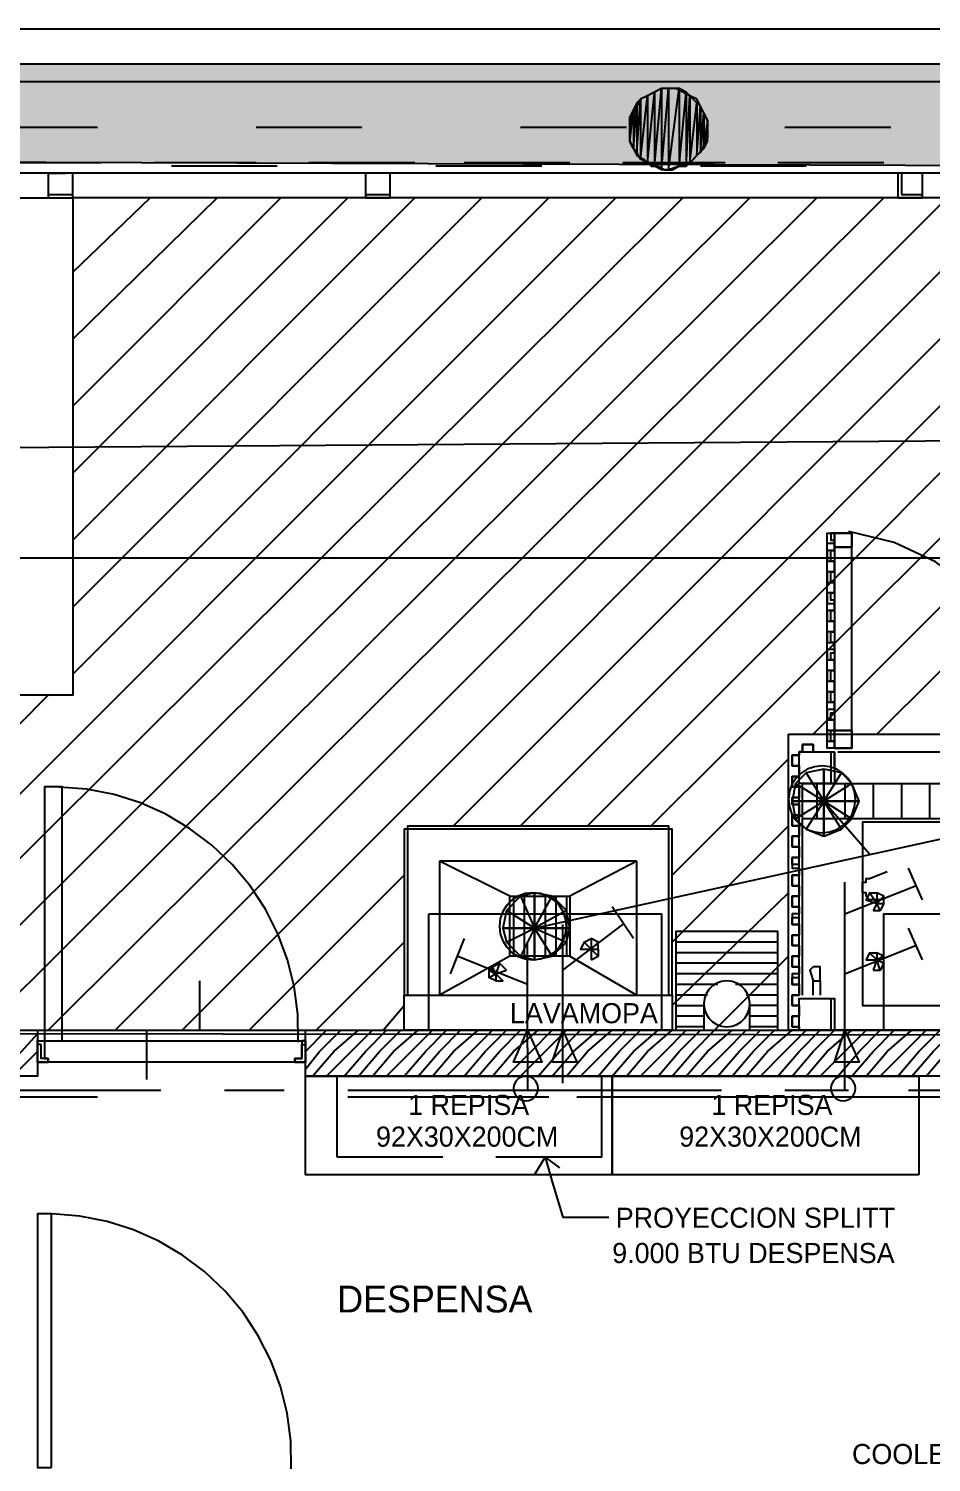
# Model space of a CAD drawing. Header units: metres. Extents: x 1 to 213, y 1 to 147.
# Drawn here: x 80.403 to 83.113, y 97.139 to 101.441 of the extents above; entities that cross this region are included whole.
import ezdxf

# ---------------------------------------------------------------- set-up
doc = ezdxf.new("R2010")
doc.units = ezdxf.units.M
for name, color, linetype in [('00-BASE-ARQUITECTURA', 8, 'Continuous'), ('00-BASE-TEXTO', 8, 'Continuous'), ('PJ-GRAVILLA', 42, 'Continuous'), ('PJ-LIMITE-JARDIN', 7, 'Continuous'), ('PJ-RIEGO-SECTORES', 5, 'Continuous')]:
    doc.layers.add(name, color=color, linetype=linetype)

msp = doc.modelspace()

# ---------------------------------------------------------------- hatches: boundary and pattern name
at = {"layer": 'PJ-GRAVILLA'}
h = msp.add_hatch(dxfattribs=at)
h.set_pattern_fill('GRAVEL', scale=0.03)
h.paths.add_polyline_path([(69.2326, 101.3354), (84.1816, 101.3354), (84.3579, 101.2472), (84.3579, 101.1149), (84.1816, 101.0267), (71.5698, 101.0708), (70.8201, 100.9826), (70.6878, 100.8503), (70.5555, 100.0124), (69.1444, 100.0124), (68.7034, 100.3652), (67.7333, 100.3211), (67.5569, 100.1006), (67.5128, 94.1475), (67.8656, 93.8829), (70.8642, 93.927), (71.0847, 93.7066), (71.0847, 93.442), (70.8642, 93.2656), (67.601, 93.2656), (67.4246, 93.0451), (67.4246, 92.2072), (67.1159, 92.0309), (67.0277, 91.7663), (67.0718, 89.2527), (66.9395, 89.0763), (66.675, 89.1204), (66.6309, 90.9284), (66.7632, 91.3253), (66.675, 99.0423), (67.16, 100.1447), (67.5128, 100.5416), (68.4389, 101.159), (69.2326, 101.3354)])

# ---------------------------------------------------------------- linework, layer by layer
at = {"layer": '00-BASE-ARQUITECTURA'}
for points in [[(79.3397, 101.4412), (86.8433, 101.4412)], [(79.3397, 101.2825), (86.8433, 101.2825)], [(82.3242, 101.2613), (82.303, 101.2613), (82.2819, 101.2507), (82.2607, 101.2401), (82.2395, 101.2295), (82.2289, 101.2084), (82.2183, 101.1872), (82.2078, 101.166), (82.2078, 101.1449), (82.2078, 101.1237), (82.2078, 101.1025), (82.2183, 101.0814), (82.2289, 101.0602), (82.2501, 101.0496), (82.2713, 101.0285), (82.2924, 101.0285), (82.3136, 101.0179), (82.3348, 101.0179), (82.3559, 101.0285), (82.3771, 101.0285), (82.3983, 101.0496), (82.4088, 101.0602), (82.43, 101.0814), (82.4406, 101.1025), (82.4406, 101.1237), (82.4406, 101.1449), (82.4406, 101.166), (82.43, 101.1872), (82.4194, 101.2084), (82.4088, 101.2295), (82.3877, 101.2401), (82.3665, 101.2507), (82.3454, 101.2613), (82.3242, 101.2613)], [(82.2289, 101.2189), (82.2289, 101.0708), (82.2395, 101.2295), (82.2289, 101.2189)], [(82.2289, 101.0708), (82.2395, 101.2295), (82.2395, 101.0496), (82.2289, 101.0708)], [(82.2395, 101.2295), (82.2395, 101.0496), (82.2607, 101.2401), (82.2395, 101.2295)], [(82.2395, 101.0496), (82.2607, 101.2401), (82.2607, 101.039), (82.2395, 101.0496)], [(82.2607, 101.2401), (82.2607, 101.039), (82.2819, 101.2507), (82.2607, 101.2401)], [(82.2607, 101.039), (82.2819, 101.2507), (82.2819, 101.0285), (82.2607, 101.039)], [(82.2819, 101.2507), (82.2819, 101.0285), (82.303, 101.2613), (82.2819, 101.2507)], [(82.2819, 101.0285), (82.303, 101.2613), (82.303, 101.0179), (82.2819, 101.0285)], [(82.303, 101.2613), (82.303, 101.0179), (82.3242, 101.2613), (82.303, 101.2613)], [(82.303, 101.0179), (82.3242, 101.2613), (82.3242, 101.0179), (82.303, 101.0179)], [(82.3242, 101.2613), (82.3242, 101.0179), (82.3559, 101.2613), (82.3242, 101.2613)], [(82.3242, 101.0179), (82.3559, 101.2613), (82.3559, 101.0285), (82.3242, 101.0179)], [(82.3559, 101.2613), (82.3559, 101.0285), (82.3771, 101.2507), (82.3559, 101.2613)], [(82.3559, 101.0285), (82.3771, 101.2507), (82.3771, 101.0285), (82.3559, 101.0285)], [(82.3771, 101.2507), (82.3771, 101.0285), (82.3877, 101.2401), (82.3771, 101.2507)], [(82.3771, 101.0285), (82.3877, 101.2401), (82.3877, 101.039), (82.3771, 101.0285)], [(82.3877, 101.2401), (82.3877, 101.039), (82.4088, 101.2189), (82.3877, 101.2401)], [(82.2078, 101.1766), (82.2078, 101.1025), (82.2183, 101.1978), (82.2078, 101.1766)], [(82.2078, 101.1025), (82.2183, 101.1978), (82.2183, 101.0814), (82.2078, 101.1025)], [(82.2183, 101.1978), (82.2183, 101.0814), (82.2289, 101.2189), (82.2183, 101.1978)], [(82.2183, 101.0814), (82.2289, 101.2189), (82.2289, 101.0708), (82.2183, 101.0814)], [(82.3877, 101.039), (82.4088, 101.2189), (82.4088, 101.0602), (82.3877, 101.039)], [(82.4088, 101.2189), (82.4088, 101.0602), (82.4194, 101.2084), (82.4088, 101.2189)], [(82.4088, 101.0602), (82.4194, 101.2084), (82.4194, 101.0708), (82.4088, 101.0602)], [(82.4194, 101.2084), (82.4194, 101.0708), (82.43, 101.1872), (82.4194, 101.2084)], [(82.4194, 101.0708), (82.43, 101.1872), (82.43, 101.0919), (82.4194, 101.0708)], [(82.43, 101.0919), (82.43, 101.1872), (82.4406, 101.166), (82.43, 101.0919)], [(80.6097, 101.1449), (80.2922, 101.1449)], [(81.4034, 101.1449), (81.0859, 101.1449)], [(82.1972, 101.1449), (81.8797, 101.1449)], [(82.2078, 101.1554), (82.2078, 101.1237), (82.2078, 101.1766), (82.2078, 101.1554)], [(82.2078, 101.1237), (82.2078, 101.1766), (82.2078, 101.1025), (82.2078, 101.1237)], [(82.43, 101.0919), (82.4406, 101.1131), (82.4406, 101.166), (82.43, 101.0919)], [(82.4406, 101.1131), (82.4406, 101.166), (82.4406, 101.1449), (82.4406, 101.1131)], [(82.9909, 101.1449), (82.6734, 101.1449)], [(80.6203, 101.039), (80.4298, 101.039), (80.1334, 101.039)], [(81.0859, 101.039), (80.779, 101.039)], [(81.1494, 101.0285), (80.8319, 101.0285)], [(81.5622, 101.039), (81.2447, 101.039)], [(81.9432, 101.0285), (81.6257, 101.0285)], [(82.0279, 101.039), (81.7103, 101.039)], [(82.4935, 101.039), (82.1866, 101.039)], [(82.7369, 101.0285), (82.4194, 101.0285)], [(82.9698, 101.039), (82.6523, 101.039)], [(84.6949, 98.5096), (84.6949, 101.0073), (80.4615, 101.0073), (80.5144, 101.0073), (74.0798, 101.0073), (74.0269, 101.0073), (70.6402, 100.9861), (70.6402, 100.0442)], [(84.6208, 98.5096), (84.6208, 100.9332), (80.5356, 100.9332), (80.5356, 99.441), (73.9528, 99.441), (73.9528, 100.9332), (70.7143, 100.912), (70.7143, 100.0442)], [(84.6208, 98.4355), (84.6208, 100.9332), (80.5356, 100.9332), (80.5356, 99.441), (77.4241, 99.441), (73.9528, 99.441), (73.9528, 100.9332), (72.4394, 100.9332)], [(73.9528, 100.9332), (80.4615, 100.9332)], [(79.6678, 98.4355), (82.1654, 100.9332)], [(79.8583, 98.4355), (82.3665, 100.9332)], [(80.0593, 98.4355), (82.5676, 100.9332)], [(80.2604, 98.4355), (82.7687, 100.9332)], [(80.4615, 98.4355), (82.9698, 100.9332)], [(80.5356, 100.7109), (80.7684, 100.9332)], [(80.5356, 100.5099), (80.9695, 100.9332)], [(80.5356, 100.3088), (81.16, 100.9332)], [(80.5356, 100.1077), (81.3611, 100.9332)], [(80.5356, 99.9066), (81.5622, 100.9332)], [(80.5356, 99.7055), (81.7633, 100.9332)], [(80.5356, 99.5044), (81.9643, 100.9332)], [(80.6626, 98.4355), (83.1603, 100.9332)], [(80.8637, 98.4355), (83.3614, 100.9332)], [(81.6786, 99.0494), (83.5624, 100.9332)], [(81.8797, 99.0494), (83.7635, 100.9332)], [(82.0808, 99.0494), (83.9646, 100.9332)], [(82.2713, 99.0494), (84.1657, 100.9332)], [(82.7581, 99.3245), (84.3668, 100.9332)], [(82.9486, 99.3245), (84.5678, 100.9332)], [(78.5248, 100.1712), (88.7694, 100.2453)], [(81.922, 98.7424), (88.7694, 100.2453)], [(82.8216, 99.9278), (82.8216, 99.9278), (82.811, 99.9278), (82.811, 99.9066), (82.8216, 99.9066), (82.8216, 99.8749), (82.8004, 99.8749), (82.8004, 99.8431), (82.8216, 99.8431), (82.8216, 99.8114), (82.8004, 99.8114), (82.8004, 99.7796), (82.8216, 99.7796), (82.8216, 99.7479), (82.8004, 99.7479), (82.8004, 99.7161), (82.8216, 99.7161), (82.8216, 99.695), (82.8004, 99.695), (82.8004, 99.6632), (82.8216, 99.6632), (82.8216, 99.6314), (82.8004, 99.6314), (82.8004, 99.5997), (82.8216, 99.5997), (82.8216, 99.5785), (82.8004, 99.5785), (82.8004, 99.5468), (82.8216, 99.5468), (82.8216, 99.515), (82.8004, 99.515), (82.8004, 99.4833), (82.8216, 99.4833), (82.8216, 99.4515), (82.8004, 99.4515), (82.8004, 99.4198), (82.8216, 99.4198), (82.8216, 99.3986), (82.8004, 99.3986), (82.8004, 99.3669), (82.8216, 99.3669), (82.8216, 99.3351), (82.8004, 99.3351), (82.8004, 99.3034), (82.8216, 99.3034), (82.8216, 99.2822), (82.8216, 99.3034), (82.811, 99.3034), (82.811, 99.3351), (82.8216, 99.3351), (82.8216, 99.3669), (82.811, 99.3669), (82.811, 99.388), (82.8216, 99.388), (82.8216, 99.4198), (82.811, 99.4198), (82.811, 99.4515), (82.8216, 99.4515), (82.8216, 99.4833), (82.811, 99.4833), (82.811, 99.515), (82.8216, 99.515), (82.8216, 99.5468), (82.811, 99.5468), (82.811, 99.5679), (82.8216, 99.5679), (82.8216, 99.5997), (82.811, 99.5997), (82.811, 99.6314), (82.8216, 99.6314), (82.8216, 99.6632), (82.811, 99.6632), (82.811, 99.695), (82.8216, 99.695), (82.8216, 99.7267), (82.811, 99.7267), (82.811, 99.7479), (82.8216, 99.7479), (82.8216, 99.7796), (82.811, 99.7796), (82.811, 99.8114), (82.8216, 99.8114), (82.8216, 99.8431), (82.811, 99.8431), (82.811, 99.8749), (82.8216, 99.8749), (82.8216, 99.896), (82.8004, 99.896), (82.8004, 99.9278), (82.8216, 99.9278)], [(83.4562, 99.278), (83.4374, 99.4168), (83.3921, 99.5456), (83.323, 99.6613), (83.2331, 99.761), (83.1249, 99.8414), (83.0013, 99.8995), (82.8651, 99.9322)], [(71.2223, 99.8537), (84.3456, 99.8537)], [(71.2223, 99.8537), (84.3456, 99.8537)], [(74.5666, 99.8537), (84.3456, 99.8537)], [(79.4667, 98.4355), (80.4615, 99.441)], [(82.3348, 98.9012), (82.684, 99.2504)], [(82.7581, 99.2716), (82.7581, 99.2928), (82.7263, 99.2928), (82.7263, 99.2716), (82.7158, 99.2716), (82.7158, 99.261), (82.6946, 99.261), (82.6946, 99.2293), (82.7158, 99.2293), (82.7158, 99.1975), (82.6946, 99.1975), (82.6946, 99.1658), (82.7158, 99.1658), (82.7158, 99.134), (82.6946, 99.134), (82.6946, 99.1129), (82.7158, 99.1129), (82.7158, 99.0811), (82.6946, 99.0811), (82.6946, 99.0494), (82.7158, 99.0494), (82.7158, 99.0176), (82.6946, 99.0176), (82.6946, 98.9859), (82.7158, 98.9859), (82.7158, 98.9541), (82.6946, 98.9541), (82.6946, 98.9224), (82.7158, 98.9224), (82.7158, 98.9012), (82.6946, 98.9012), (82.6946, 98.8694), (82.7158, 98.8694), (82.7158, 98.8377), (82.6946, 98.8377), (82.6946, 98.8059), (82.7158, 98.8059), (82.7158, 98.7848), (82.6946, 98.7848), (82.6946, 98.753), (82.7158, 98.753), (82.7158, 98.7213), (82.6946, 98.7213), (82.6946, 98.6895), (82.7158, 98.6895), (82.7158, 98.6578), (82.6946, 98.6578), (82.6946, 98.626), (82.7158, 98.626), (82.7158, 98.6049), (82.6946, 98.6049), (82.6946, 98.5731), (82.7158, 98.5731), (82.7158, 98.5414), (82.6946, 98.5414), (82.6946, 98.5096), (82.7158, 98.5096), (82.7158, 98.4779), (82.6946, 98.4779), (82.6946, 98.4461), (82.7158, 98.4461), (82.7158, 98.4355), (82.7158, 98.4461), (82.6946, 98.4461), (82.6946, 98.4779), (82.7158, 98.4779), (82.7158, 98.5096), (82.6946, 98.5096), (82.6946, 98.5414), (82.7158, 98.5414), (82.7158, 98.5731), (82.6946, 98.5731), (82.6946, 98.5943), (82.7158, 98.5943), (82.7158, 98.626), (82.6946, 98.626), (82.6946, 98.6578), (82.7158, 98.6578), (82.7158, 98.6895), (82.6946, 98.6895), (82.6946, 98.7213), (82.7158, 98.7213), (82.7158, 98.753), (82.6946, 98.753), (82.6946, 98.7742), (82.7158, 98.7742), (82.7158, 98.8059), (82.6946, 98.8059), (82.6946, 98.8377), (82.7158, 98.8377), (82.7158, 98.8694), (82.6946, 98.8694), (82.6946, 98.9012), (82.7158, 98.9012), (82.7158, 98.933), (82.6946, 98.933), (82.6946, 98.9541), (82.7158, 98.9541), (82.7158, 98.9859), (82.6946, 98.9859), (82.6946, 99.0176), (82.7158, 99.0176), (82.7158, 99.0494), (82.6946, 99.0494), (82.6946, 99.0811), (82.7158, 99.0811), (82.7158, 99.1129), (82.6946, 99.1129), (82.6946, 99.134), (82.7158, 99.134), (82.7158, 99.1658), (82.6946, 99.1658), (82.6946, 99.1975), (82.7158, 99.1975), (82.7158, 99.2293), (82.6946, 99.2293), (82.6946, 99.261), (82.7158, 99.261), (82.7158, 99.2716), (82.7263, 99.2716), (82.7263, 99.2928), (82.7581, 99.2928), (82.7581, 99.2716)], [(82.8322, 99.2822), (82.8745, 99.2822), (82.8216, 99.2822)], [(82.8216, 99.2716), (82.8216, 99.2293), (82.8216, 99.2716)], [(82.8322, 99.2716), (84.1022, 99.2716)], [(82.7846, 99.0282), (82.8076, 99.0309), (82.8288, 99.0384), (82.8474, 99.0503), (82.863, 99.0659), (82.8749, 99.0845), (82.8824, 99.1057), (82.8851, 99.1287), (82.8824, 99.1518), (82.8749, 99.173), (82.863, 99.1916), (82.8474, 99.2072), (82.8288, 99.2191), (82.8076, 99.2266), (82.7846, 99.2293), (82.7615, 99.2266), (82.7403, 99.2191), (82.7217, 99.2072), (82.7061, 99.1916), (82.6942, 99.173), (82.6867, 99.1518), (82.684, 99.1287), (82.6867, 99.1057), (82.6942, 99.0845), (82.7061, 99.0659), (82.7217, 99.0503), (82.7403, 99.0384), (82.7615, 99.0309), (82.7846, 99.0282)], [(82.7369, 99.2081), (82.7899, 99.1234), (82.7052, 99.1764), (82.7369, 99.2081)], [(82.7899, 99.2187), (82.7369, 99.2081), (82.7899, 99.1234), (82.7899, 99.2187)], [(82.7899, 99.1234), (82.8428, 99.2081), (82.7899, 99.2187), (82.7899, 99.1234)], [(82.8745, 99.1764), (82.7899, 99.1234), (82.8428, 99.2081), (82.8745, 99.1764)], [(81.2123, 98.3999), (81.211, 98.484), (81.2002, 98.5667), (81.1802, 98.6473), (81.1513, 98.725), (81.1138, 98.7991), (81.0679, 98.8688), (81.014, 98.9333), (80.9531, 98.9913), (80.8865, 99.0415), (80.815, 99.0837), (80.7393, 99.1176), (80.6602, 99.1427), (80.5783, 99.1588), (80.4945, 99.1656)], [(82.7899, 99.1234), (82.7052, 99.1764), (82.6946, 99.1234), (82.7899, 99.1234)], [(82.7263, 98.5414), (82.7263, 99.1764)], [(82.7687, 99.1764), (82.7687, 99.0705)], [(82.8957, 99.1234), (82.8745, 99.1764), (82.7899, 99.1234), (82.8957, 99.1234)], [(82.8534, 99.1764), (82.8534, 99.0705)], [(82.938, 99.1764), (82.938, 99.0705)], [(83.0227, 99.1764), (83.0227, 99.0705)], [(83.1074, 99.1764), (83.1074, 99.0705)], [(82.6946, 99.1234), (82.7052, 99.0705), (82.7899, 99.1234), (82.6946, 99.1234)], [(82.7052, 99.0705), (82.7899, 99.1234), (82.7369, 99.0388), (82.7052, 99.0705)], [(82.7158, 98.5519), (82.7158, 99.1552)], [(82.7899, 99.1234), (82.7369, 99.0388), (82.7899, 99.0176), (82.7899, 99.1234)], [(82.7899, 99.1234), (82.9274, 98.9647)], [(82.7899, 99.0176), (82.8428, 99.0388), (82.7899, 99.1234), (82.7899, 99.0176)], [(82.8428, 99.0388), (82.7899, 99.1234), (82.8745, 99.0705), (82.8428, 99.0388)], [(82.7899, 99.1234), (82.8745, 99.0705), (82.8957, 99.1234), (82.7899, 99.1234)], [(81.541, 98.5519), (81.541, 99.0388)], [(82.3348, 98.7001), (82.684, 99.0494)], [(82.2289, 98.9435), (81.6363, 98.9435)], [(81.6363, 98.9435), (81.6363, 98.5414)], [(81.8479, 98.8377), (81.6363, 98.9435)], [(82.2289, 98.9435), (82.0279, 98.8377)], [(82.2289, 98.5414), (82.2289, 98.9435)], [(82.9592, 98.8271), (82.9486, 98.8271), (82.938, 98.8271), (82.9274, 98.8271), (82.9169, 98.8377), (82.9169, 98.8483), (82.9063, 98.8483), (82.9063, 98.8589), (82.9063, 98.8694), (82.9063, 98.88), (82.9169, 98.88), (82.9169, 98.8906), (82.9274, 98.8906), (82.9803, 98.9118)], [(83.0862, 98.8271), (83.0438, 98.9224)], [(81.0648, 98.4355), (81.5304, 98.9012)], [(82.8534, 98.2556), (82.8534, 98.88)], [(82.8534, 98.7848), (83.065, 98.8694)], [(81.9167, 98.6472), (81.9398, 98.6499), (81.9609, 98.6574), (81.9796, 98.6693), (81.9952, 98.6849), (82.0071, 98.7035), (82.0146, 98.7247), (82.0173, 98.7477), (82.0146, 98.7708), (82.0071, 98.792), (81.9952, 98.8106), (81.9796, 98.8262), (81.9609, 98.8381), (81.9398, 98.8456), (81.9167, 98.8483), (81.8937, 98.8456), (81.8725, 98.8381), (81.8538, 98.8262), (81.8383, 98.8106), (81.8264, 98.792), (81.8188, 98.7708), (81.8162, 98.7477), (81.8188, 98.7247), (81.8264, 98.7035), (81.8383, 98.6849), (81.8538, 98.6693), (81.8725, 98.6574), (81.8937, 98.6499), (81.9167, 98.6472)], [(81.8797, 98.8377), (81.922, 98.7424), (81.8374, 98.7954), (81.8797, 98.8377)], [(81.8585, 98.8377), (81.8585, 98.7424), (81.8585, 98.6578)], [(81.922, 98.8483), (81.8797, 98.8377), (81.922, 98.7424), (81.922, 98.8483)], [(81.8903, 98.8377), (81.8903, 98.7424), (81.8903, 98.6578)], [(81.922, 98.7424), (81.9749, 98.8377), (81.922, 98.8483), (81.922, 98.7424)], [(82.0173, 98.7954), (81.922, 98.7424), (81.9749, 98.8377), (82.0173, 98.7954)], [(81.922, 98.8377), (81.922, 98.7424), (81.922, 98.6578)], [(81.9538, 98.8377), (81.9538, 98.7742), (81.9538, 98.7424), (81.9538, 98.6578)], [(81.9855, 98.8377), (81.9855, 98.8059), (81.9855, 98.7424), (81.9855, 98.6578)], [(82.0173, 98.8377), (82.0173, 98.8271), (82.0173, 98.7424), (82.0173, 98.6578)], [(82.3348, 98.5096), (82.684, 98.8483)], [(82.9486, 98.8165), (82.9274, 98.8483), (82.9169, 98.8271), (82.9486, 98.8165)], [(82.9486, 98.8483), (82.9486, 98.8165), (82.9274, 98.8483), (82.9486, 98.8483)], [(82.9698, 98.8377), (82.9486, 98.8483), (82.9486, 98.8165), (82.9698, 98.8377)], [(82.9486, 98.8165), (82.9698, 98.8165), (82.9698, 98.8377), (82.9486, 98.8165)], [(81.922, 98.7424), (81.8374, 98.7954), (81.8268, 98.7424), (81.922, 98.7424)], [(82.0279, 98.7424), (82.0173, 98.7954), (81.922, 98.7424), (82.0279, 98.7424)], [(82.2183, 98.7107), (82.1548, 98.8059)], [(82.938, 98.7954), (82.9592, 98.7954), (82.9486, 98.8165), (82.938, 98.7954)], [(82.9592, 98.7954), (82.9486, 98.8165), (82.9698, 98.8165), (82.9592, 98.7954)], [(81.8268, 98.7424), (81.8374, 98.7001), (81.922, 98.7424), (81.8268, 98.7424)], [(81.8374, 98.7001), (81.922, 98.7424), (81.8797, 98.6578), (81.8374, 98.7001)], [(81.922, 98.7424), (81.8797, 98.6578), (81.922, 98.6472), (81.922, 98.7424)], [(81.922, 98.6472), (81.9749, 98.6578), (81.922, 98.7424), (81.922, 98.6472)], [(81.9749, 98.6578), (81.922, 98.7424), (82.0173, 98.7001), (81.9749, 98.6578)], [(81.922, 98.7424), (82.0173, 98.7001), (82.0279, 98.7424), (81.922, 98.7424)], [(82.0067, 98.6155), (82.1866, 98.753)], [(82.0067, 98.2768), (82.0067, 98.753)], [(83.0862, 98.6472), (83.0438, 98.7424)], [(81.2659, 98.4355), (81.5304, 98.7001)], [(81.7103, 98.7107), (81.668, 98.6049)], [(81.9008, 98.3826), (81.9008, 98.7001)], [(82.0914, 98.679), (82.0702, 98.7001), (82.0596, 98.679), (82.0914, 98.679)], [(82.0914, 98.7107), (82.0914, 98.679), (82.0702, 98.7001), (82.0914, 98.7107)], [(82.1125, 98.7001), (82.0914, 98.7107), (82.0914, 98.679), (82.1125, 98.7001)], [(82.0914, 98.679), (82.1125, 98.679), (82.1125, 98.7001), (82.0914, 98.679)], [(82.6523, 98.7001), (82.3454, 98.7001)], [(81.8479, 98.6578), (81.6363, 98.5414)], [(81.9008, 98.5731), (81.6892, 98.6578)], [(82.0279, 98.6578), (82.2289, 98.5414)], [(82.0914, 98.6472), (82.1125, 98.6578), (82.0914, 98.679), (82.0914, 98.6472)], [(82.1125, 98.6578), (82.0914, 98.679), (82.1125, 98.679), (82.1125, 98.6578)], [(82.6523, 98.6684), (82.3454, 98.6684)], [(82.4618, 98.4355), (82.684, 98.6578)], [(82.8534, 98.6049), (83.065, 98.6895)], [(82.9486, 98.6472), (82.9274, 98.6684), (82.9169, 98.6472), (82.9486, 98.6472)], [(82.9486, 98.6684), (82.9486, 98.6472), (82.9274, 98.6684), (82.9486, 98.6684)], [(82.9698, 98.6578), (82.9486, 98.6684), (82.9486, 98.6472), (82.9698, 98.6578)], [(82.9486, 98.6472), (82.9698, 98.6366), (82.9698, 98.6578), (82.9486, 98.6472)], [(81.8056, 98.6049), (81.795, 98.626), (81.7844, 98.6155), (81.8056, 98.6049)], [(81.7844, 98.6155), (81.7844, 98.5943), (81.8056, 98.6049), (81.7844, 98.6155)], [(81.7844, 98.5943), (81.8056, 98.6049), (81.8056, 98.5837), (81.7844, 98.5943)], [(81.8162, 98.6366), (81.8056, 98.6049), (81.795, 98.626), (81.8162, 98.6366)], [(81.8374, 98.6155), (81.8162, 98.6366), (81.8056, 98.6049), (81.8374, 98.6155)], [(81.8056, 98.6049), (81.8056, 98.5837), (81.8268, 98.5837), (81.8056, 98.6049)], [(82.6523, 98.6366), (82.6311, 98.6366), (82.3454, 98.6366)], [(82.6523, 98.6049), (82.5994, 98.6049), (82.3454, 98.6049)], [(82.7581, 98.5837), (82.7581, 98.5837), (82.7793, 98.5837), (82.7793, 98.6155), (82.7793, 98.626), (82.7581, 98.626), (82.7475, 98.6155), (82.7581, 98.5837)], [(82.938, 98.6155), (82.9592, 98.6155), (82.9486, 98.6472), (82.938, 98.6155)], [(82.9592, 98.6155), (82.9486, 98.6472), (82.9698, 98.6366), (82.9592, 98.6155)], [(80.7579, 98.2874), (80.7579, 98.4355), (80.9166, 98.4355), (80.9166, 98.5837)], [(82.4723, 98.5731), (82.3454, 98.5731)], [(82.5676, 98.5149), (82.5658, 98.5307), (82.5606, 98.5452), (82.5525, 98.5579), (82.5418, 98.5686), (82.5291, 98.5767), (82.5146, 98.5819), (82.4988, 98.5837), (82.483, 98.5819), (82.4686, 98.5767), (82.4558, 98.5686), (82.4451, 98.5579), (82.437, 98.5452), (82.4318, 98.5307), (82.43, 98.5149), (82.4318, 98.4991), (82.437, 98.4847), (82.4451, 98.4719), (82.4558, 98.4612), (82.4686, 98.4531), (82.483, 98.4479), (82.4988, 98.4461), (82.5146, 98.4479), (82.5291, 98.4531), (82.5418, 98.4612), (82.5525, 98.4719), (82.5606, 98.4847), (82.5658, 98.4991), (82.5676, 98.5149)], [(82.5676, 98.5731), (82.5253, 98.5731)], [(82.6523, 98.5731), (82.5676, 98.5731)], [(82.7581, 98.5414), (82.7581, 98.5837), (82.7793, 98.5837), (82.7793, 98.5414)], [(81.541, 98.5414), (82.3242, 98.5414)], [(82.4406, 98.5414), (82.3454, 98.5414)], [(82.43, 98.5202), (82.43, 98.4355), (82.5676, 98.4355), (82.5676, 98.5202)], [(82.6523, 98.5414), (82.557, 98.5414)], [(81.4669, 98.4355), (81.5304, 98.5096)], [(82.3454, 98.5096), (82.43, 98.5096)], [(82.43, 98.4779), (82.3454, 98.4779)], [(82.6523, 98.5096), (82.5676, 98.5096)], [(82.6523, 98.4779), (82.5676, 98.4779)], [(72.2171, 98.4355), (88.9388, 98.4355), (88.9388, 96.5835), (89.4362, 96.5835), (89.4362, 95.6839), (88.9811, 95.6839), (88.9811, 93.6519), (88.8012, 93.6519), (88.8012, 93.6836), (85.3404, 93.6836), (84.3138, 93.6836), (84.3138, 93.7048), (83.573, 93.7048), (83.573, 92.3501), (80.1652, 92.3501), (80.1652, 93.6836), (78.3766, 93.6836), (78.3766, 92.3819), (73.4554, 92.3819), (73.4554, 93.6836), (72.2277, 93.6836), (72.2171, 98.4355)], [(72.2171, 98.4355), (88.9599, 98.4355), (88.9599, 96.5835), (89.4573, 96.5835), (89.4573, 95.6839), (88.9917, 95.6839), (88.9917, 93.6413), (88.8223, 93.6413), (88.8223, 93.6836), (85.351, 93.6836), (84.3244, 93.6836), (84.3244, 93.7048), (83.5836, 93.7048), (83.5836, 92.3395), (80.1652, 92.3395), (80.1652, 93.6836), (78.3766, 93.6836), (78.3766, 92.3819), (73.4554, 92.3819), (73.4554, 93.6836), (72.2277, 93.6836), (72.2171, 98.4355)], [(72.2171, 98.4355), (88.9599, 98.4355), (88.9917, 93.6413), (88.8223, 93.6413), (88.8223, 93.6836), (85.351, 93.6836), (84.3244, 93.6836), (84.3244, 93.7048), (83.5836, 93.7048), (83.5836, 92.3395), (80.1652, 92.3395), (80.1652, 93.6836), (78.3766, 93.6836), (78.3766, 92.3819), (73.4554, 92.3819), (73.4554, 93.6836), (72.2277, 93.6836), (72.2171, 98.4355)], [(72.2171, 98.4355), (88.9599, 98.4144), (88.9599, 96.5835), (89.4573, 96.5835), (89.4573, 95.6839), (88.9917, 95.6839), (88.9917, 93.6413), (88.8223, 93.6413), (88.8223, 93.6836), (85.351, 93.6836), (83.5836, 93.7048), (83.5836, 92.3395), (80.1652, 92.3395), (80.1652, 93.6836), (78.3766, 93.6836), (78.3766, 92.3819), (73.4659, 92.3819), (73.4554, 93.6836), (72.2277, 93.6836), (72.2171, 98.4355)], [(78.239, 98.2979), (78.239, 98.4355), (80.4298, 98.4355), (80.4298, 98.2979), (78.4189, 98.2979)], [(80.3663, 98.4355), (80.4298, 98.4355)], [(80.4298, 98.4355), (81.2341, 98.4355)], [(80.4615, 98.4355), (80.525, 98.4355)], [(80.5568, 98.4355), (80.6203, 98.4355)], [(80.652, 98.4355), (80.7155, 98.4355)], [(80.7367, 98.4355), (80.8002, 98.4355)], [(80.8319, 98.4355), (80.8954, 98.4355)], [(80.9272, 98.4355), (80.9907, 98.4355)], [(81.0224, 98.4355), (81.0859, 98.4355)], [(81.1177, 98.4355), (81.1812, 98.4355)], [(81.2129, 98.4355), (81.2764, 98.4355)], [(81.2341, 98.372), (81.2976, 98.4355)], [(81.2341, 98.3191), (81.2764, 98.372), (81.3399, 98.4355)], [(88.9917, 95.6839), (88.9917, 93.6413), (88.8118, 93.6413), (88.8118, 98.2979), (81.2341, 98.2979), (81.2341, 98.4355), (88.9493, 98.4355), (88.9493, 96.4564), (88.9493, 95.8214)], [(81.2553, 98.2979), (81.3188, 98.372), (81.3928, 98.4355)], [(81.2976, 98.2979), (81.3717, 98.372), (81.4352, 98.4355)], [(81.3082, 98.4355), (81.3717, 98.4355)], [(81.3505, 98.2979), (81.414, 98.372), (81.4775, 98.4355)], [(81.3928, 98.2979), (81.4563, 98.372), (81.5199, 98.4355)], [(81.4034, 98.4355), (81.4563, 98.4355)], [(81.4352, 98.2979), (81.4987, 98.372), (81.5728, 98.4355)], [(81.4775, 98.2979), (81.5516, 98.372), (81.6151, 98.4355)], [(81.4881, 98.4355), (81.5516, 98.4355)], [(81.5304, 98.2979), (81.5939, 98.372), (81.6574, 98.4355)], [(81.5728, 98.2979), (81.6363, 98.372), (81.6998, 98.4355)], [(81.5834, 98.4355), (81.6468, 98.4355)], [(81.6151, 98.2979), (81.6786, 98.372), (81.7527, 98.4355)], [(81.6574, 98.2979), (81.7315, 98.372), (81.795, 98.4355)], [(81.6786, 98.4355), (81.7421, 98.4355)], [(81.7103, 98.2979), (81.7739, 98.372), (81.8374, 98.4355)], [(81.7527, 98.2979), (81.8162, 98.372), (81.8797, 98.4355)], [(81.7739, 98.4355), (81.8374, 98.4355)], [(81.795, 98.2979), (81.8585, 98.372), (81.9326, 98.4355)], [(81.8374, 98.2979), (81.9114, 98.372), (81.9749, 98.4355)], [(81.9008, 98.4355), (81.9432, 98.3403), (81.8585, 98.3403), (81.9008, 98.4355)], [(81.8691, 98.4355), (81.9326, 98.4355)], [(81.8797, 98.2979), (81.9538, 98.372), (82.0173, 98.4355)], [(81.9326, 98.2979), (81.9961, 98.372), (82.0596, 98.4355)], [(81.9643, 98.4355), (82.0279, 98.4355)], [(82.0067, 98.4355), (82.049, 98.3403), (81.9749, 98.3403), (82.0067, 98.4355)], [(81.9749, 98.2979), (82.0384, 98.372), (82.1125, 98.4355)], [(82.0173, 98.2979), (82.0808, 98.372), (82.1548, 98.4355)], [(82.0596, 98.4355), (82.1125, 98.4355)], [(82.0596, 98.2979), (82.1337, 98.372), (82.1972, 98.4355)], [(82.1125, 98.2979), (82.176, 98.372), (82.2395, 98.4355)], [(82.1443, 98.4355), (82.2078, 98.4355)], [(82.1548, 98.2979), (82.2183, 98.372), (82.2924, 98.4355)], [(82.1972, 98.2979), (82.2607, 98.372), (82.3348, 98.4355)], [(82.2395, 98.4355), (82.303, 98.4355)], [(82.2395, 98.2979), (82.3136, 98.372), (82.3771, 98.4355)], [(82.2924, 98.2979), (82.3559, 98.372), (82.4194, 98.4355)], [(82.3348, 98.4355), (82.3983, 98.4355)], [(82.3348, 98.2979), (82.3983, 98.372), (82.4618, 98.4355)], [(82.43, 98.4461), (82.3454, 98.4461)], [(82.3771, 98.2979), (82.4406, 98.372), (82.5147, 98.4355)], [(82.4194, 98.2979), (82.4935, 98.372), (82.557, 98.4355)], [(82.43, 98.4355), (82.4935, 98.4355)], [(82.4723, 98.2979), (82.5359, 98.372), (82.5994, 98.4355)], [(82.5147, 98.2979), (82.5782, 98.372), (82.6417, 98.4355)], [(82.5253, 98.4355), (82.5888, 98.4355)], [(82.557, 98.2979), (82.6205, 98.372), (82.6946, 98.4355)], [(82.6523, 98.4461), (82.5676, 98.4461)], [(82.5994, 98.2979), (82.6734, 98.372), (82.7369, 98.4355)], [(82.6205, 98.4355), (82.684, 98.4355)], [(82.6523, 98.2979), (82.7158, 98.372), (82.7793, 98.4355)], [(82.6946, 98.2979), (82.7581, 98.372), (82.8216, 98.4355)], [(82.7158, 98.4355), (82.7687, 98.4355)], [(82.7369, 98.2979), (82.8004, 98.372), (82.8745, 98.4355)], [(82.7793, 98.2979), (82.8534, 98.372), (82.9169, 98.4355)], [(82.8004, 98.4355), (82.8639, 98.4355)], [(82.8534, 98.4355), (82.8957, 98.3403), (82.8216, 98.3403), (82.8534, 98.4355)], [(82.8216, 98.4355), (84.1128, 98.4355)], [(82.8322, 98.2979), (82.8957, 98.372), (82.9592, 98.4355)], [(82.8745, 98.2979), (82.938, 98.372), (83.0015, 98.4355)], [(82.8957, 98.4355), (82.9592, 98.4355)], [(82.9169, 98.2979), (82.9803, 98.372), (83.0544, 98.4355)], [(82.9592, 98.2979), (83.0333, 98.372), (83.0968, 98.4355)], [(82.9909, 98.4355), (83.0544, 98.4355)], [(83.0121, 98.2979), (83.0756, 98.372), (83.1391, 98.4355)], [(83.0544, 98.2979), (83.1179, 98.372), (83.1814, 98.4355)], [(83.0862, 98.4355), (83.1497, 98.4355)], [(83.0968, 98.2979), (83.1603, 98.372), (83.2343, 98.4355)], [(80.3133, 98.2979), (80.4298, 98.425)], [(80.4404, 98.3932), (80.4298, 98.3932), (80.4298, 98.4038), (80.4509, 98.4038), (80.4509, 98.3509), (80.4615, 98.3509), (80.4615, 98.3403), (80.4298, 98.3403), (80.4404, 98.3403), (80.4509, 98.3403), (80.4615, 98.3403), (80.4615, 98.3509), (80.4404, 98.3509), (80.4404, 98.3932)], [(81.2341, 98.3932), (81.2341, 98.4038), (81.2235, 98.4038), (81.2235, 98.3509), (81.2129, 98.3509), (81.2024, 98.3509), (81.2129, 98.3509), (81.2024, 98.3509), (81.2024, 98.3403), (81.2341, 98.3403), (81.2235, 98.3403), (81.2024, 98.3403), (81.2024, 98.3509), (81.2235, 98.3509), (81.2235, 98.3932), (81.2341, 98.3932)], [(80.3557, 98.2979), (80.4298, 98.372)], [(81.9008, 98.3826), (81.9008, 98.2556)], [(81.3294, 98.0545), (81.3294, 98.2979), (81.6468, 98.2979)], [(81.8056, 98.2979), (82.1231, 98.2979), (82.1231, 98.0545), (81.8056, 98.0545)], [(81.9326, 98.2609), (81.9316, 98.2694), (81.9288, 98.2772), (81.9245, 98.2841), (81.9187, 98.2898), (81.9119, 98.2942), (81.9041, 98.297), (81.8956, 98.298), (81.8871, 98.297), (81.8793, 98.2942), (81.8724, 98.2898), (81.8667, 98.2841), (81.8623, 98.2772), (81.8595, 98.2694), (81.8585, 98.2609), (81.8595, 98.2524), (81.8623, 98.2446), (81.8667, 98.2377), (81.8724, 98.232), (81.8793, 98.2276), (81.8871, 98.2248), (81.8956, 98.2239), (81.9041, 98.2248), (81.9119, 98.2276), (81.9187, 98.232), (81.9245, 98.2377), (81.9288, 98.2446), (81.9316, 98.2524), (81.9326, 98.2609)], [(82.8851, 98.2609), (82.8841, 98.2694), (82.8813, 98.2772), (82.877, 98.2841), (82.8712, 98.2898), (82.8643, 98.2942), (82.8565, 98.297), (82.8481, 98.298), (82.8396, 98.297), (82.8318, 98.2942), (82.8249, 98.2898), (82.8192, 98.2841), (82.8148, 98.2772), (82.812, 98.2694), (82.811, 98.2609), (82.812, 98.2524), (82.8148, 98.2446), (82.8192, 98.2377), (82.8249, 98.232), (82.8318, 98.2276), (82.8396, 98.2248), (82.8481, 98.2239), (82.8565, 98.2248), (82.8643, 98.2276), (82.8712, 98.232), (82.877, 98.2377), (82.8813, 98.2446), (82.8841, 98.2524), (82.8851, 98.2609)], [(79.6784, 98.2556), (80.8002, 98.2556)], [(80.6097, 98.2344), (79.8688, 98.2344)], [(80.9907, 98.2556), (81.1706, 98.2556)], [(81.3611, 98.2556), (82.4829, 98.2556)], [(81.9643, 98.2344), (81.3611, 98.2344)], [(83.1603, 98.2344), (82.049, 98.2344)], [(82.6734, 98.2556), (82.8639, 98.2556)], [(83.0438, 98.2556), (84.1763, 98.2556)], [(81.6468, 98.0545), (81.3294, 98.0545)], [(81.922, 98.0016), (81.9538, 98.0545), (81.9961, 98.0228)], [(81.9538, 98.0545), (81.9749, 97.9804), (82.0067, 97.8746), (82.1443, 97.8746)], [(81.1911, 97.1193), (81.1898, 97.2034), (81.179, 97.2861), (81.159, 97.3667), (81.1301, 97.4444), (81.0926, 97.5185), (81.0467, 97.5882), (80.9928, 97.6527), (80.9319, 97.7107), (80.8653, 97.7609), (80.7938, 97.8031), (80.7182, 97.837), (80.639, 97.8621), (80.5572, 97.8782), (80.4734, 97.885)]]:
    msp.add_lwpolyline(points, dxfattribs=at)
for points in [[(80.4615, 100.9332), (80.5356, 100.9332), (80.5356, 101.0073), (80.4615, 101.0073)], [(80.4615, 100.9438), (80.5356, 100.9438), (80.5356, 101.0073), (80.4615, 101.0073)], [(80.4615, 100.9332), (80.5356, 100.9332), (80.5356, 101.0073), (80.4615, 101.0073)], [(80.4615, 100.9438), (80.5356, 100.9438), (80.5356, 101.0073), (80.4615, 101.0073)], [(81.414, 100.9332), (81.4881, 100.9332), (81.4881, 101.0073), (81.414, 101.0073)], [(81.414, 100.9438), (81.4881, 100.9438), (81.4881, 101.0073), (81.414, 101.0073)], [(83.0121, 100.9332), (83.0862, 100.9332), (83.0862, 101.0073), (83.0121, 101.0073)], [(83.0227, 100.9438), (83.0862, 100.9438), (83.0862, 101.0073), (83.0227, 101.0073)], [(82.8216, 99.9278), (82.8216, 99.2822), (82.8004, 99.2822), (82.8004, 99.9278)], [(82.8745, 99.8854), (82.8745, 99.9278), (82.8216, 99.9278), (82.8216, 99.8854)], [(82.8745, 99.8854), (82.8216, 99.8854), (82.8216, 99.9278), (82.8745, 99.9278)], [(82.8216, 99.8854), (82.8216, 99.3351), (82.8745, 99.3351), (82.8745, 99.8854)], [(82.684, 99.3245), (84.2503, 99.3245), (84.2503, 98.4355), (82.684, 98.4355)], [(82.8745, 99.3351), (82.8216, 99.3351), (82.8216, 99.2822), (82.8745, 99.2822)], [(82.8745, 99.3351), (82.8745, 99.2822), (82.8216, 99.2822), (82.8216, 99.3351)], [(82.8216, 99.2716), (82.8216, 99.1764), (82.7158, 99.1764), (82.7158, 99.2716)], [(82.811, 99.2716), (82.811, 99.1764), (82.7158, 99.1764), (82.7158, 99.2716)], [(80.5039, 98.4038), (80.5039, 99.1658), (80.4509, 99.1658), (80.4509, 98.4038)], [(84.1763, 99.1764), (84.1763, 99.0705), (82.7263, 99.0705), (82.7263, 99.1764)], [(81.541, 98.5414), (81.541, 99.0388), (81.5304, 99.0388), (81.5304, 98.5414)], [(81.541, 99.0388), (81.541, 99.0494), (82.3242, 99.0494), (82.3242, 99.0388)], [(82.3348, 98.5414), (82.3348, 99.0388), (82.3242, 99.0388), (82.3242, 98.5414)], [(83.3825, 99.0599), (82.9063, 99.0599), (82.9063, 98.5096), (83.3825, 98.5096)], [(81.8479, 98.6578), (81.8479, 98.8377), (82.0279, 98.8377), (82.0279, 98.6578)], [(81.6045, 98.7848), (82.303, 98.7848), (82.303, 98.4355), (81.6045, 98.4355)], [(83.9752, 98.4355), (82.9698, 98.4355), (82.9698, 98.7848), (83.9752, 98.7848)], [(82.6523, 98.4355), (82.6523, 98.7319), (82.3454, 98.7319), (82.3454, 98.4355)], [(81.5304, 98.4355), (81.5304, 98.5414), (82.3348, 98.5414), (82.3348, 98.4355)], [(82.8216, 98.4355), (82.7158, 98.4355), (82.7158, 98.5308), (82.8216, 98.5308)], [(82.811, 98.4355), (82.7158, 98.4355), (82.7158, 98.5308), (82.811, 98.5308)], [(81.2341, 98.4038), (81.2341, 98.3403), (80.4298, 98.3403), (80.4298, 98.4038)], [(82.1548, 98.0016), (81.2341, 98.0016), (81.2341, 98.2979), (82.1548, 98.2979)], [(83.0756, 98.0016), (82.1548, 98.0016), (82.1548, 98.2979), (83.0756, 98.2979)], [(80.4721, 97.1232), (80.4721, 97.8852), (80.4298, 97.8852), (80.4298, 97.1232)]]:
    msp.add_lwpolyline(points, close=True, dxfattribs=at)
at = {"layer": 'PJ-LIMITE-JARDIN'}
msp.add_lwpolyline([(69.2326, 101.3354), (84.1816, 101.3354), (84.3579, 101.2472), (84.3579, 101.1149), (84.1816, 101.0267), (71.5698, 101.0708)], dxfattribs=at)
at = {"layer": 'PJ-RIEGO-SECTORES'}
msp.add_lwpolyline([(69.2326, 101.3354), (84.1816, 101.3354), (84.3579, 101.2472), (84.3579, 101.1149), (84.3579, 101.1149), (84.1816, 101.0267), (71.5698, 101.0708)], dxfattribs=at)

# ---------------------------------------------------------------- texts
at = {"layer": '00-BASE-TEXTO'}
for s, height, p in [('LAVAMOPA', 0.06035, (81.8479, 98.4567)), (' 1 REPISA', 0.06035, (81.5199, 98.1815)), (' 1 REPISA', 0.06035, (82.43, 98.1815)), ('92X30X200CM', 0.06035, (81.4458, 98.0863)), ('92X30X200CM', 0.06035, (82.3559, 98.0863)), ('PROYECCION SPLITT', 0.06035, (82.1654, 97.8429)), ('9.000 BTU DESPENSA', 0.06035, (82.1548, 97.737)), ('DESPENSA', 0.08047, (81.3294, 97.5889)), ('COOLER 1', 0.06035, (82.8745, 97.1338))]:
    msp.add_text(s, height=height, dxfattribs=at).set_placement(p)

doc.saveas('drawing.dxf')
